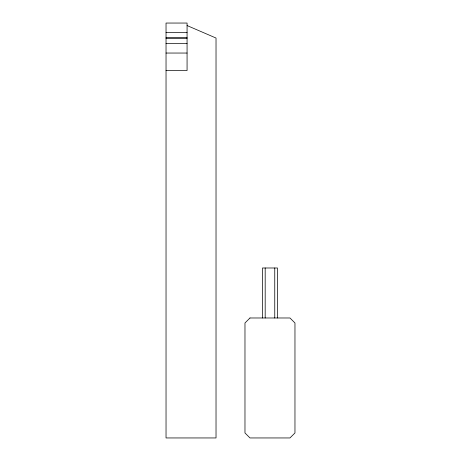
<?xml version="1.0" encoding="UTF-8"?>
<svg xmlns="http://www.w3.org/2000/svg" width="461" height="461" viewBox="0 0 461 461"><rect width="100%" height="100%" fill="white"/><g stroke="black" fill="none" stroke-linecap="round" stroke-linejoin="round"><path stroke-width="0.69" d="M166.035 32.547L187.068 32.547M166.035 37.548L187.068 37.548M166.035 38.545L187.068 38.545M166.035 43.547L187.068 43.547M166.035 53.044L187.068 53.044M166.035 70.539L187.068 70.539L187.068 23.05L166.035 23.05L166.035 437.95L216.025 437.95L216.025 38.044L187.068 25.551M277.47 317.981L277.47 267.991L262.47 267.991L262.47 317.981M274.756 267.991L274.756 317.981M265.184 267.991L265.184 317.981M249.977 317.981L244.975 322.977L244.975 432.954L249.977 437.95L289.963 437.95L294.965 432.954L294.965 322.977L289.963 317.981L249.977 317.981"/></g></svg>
